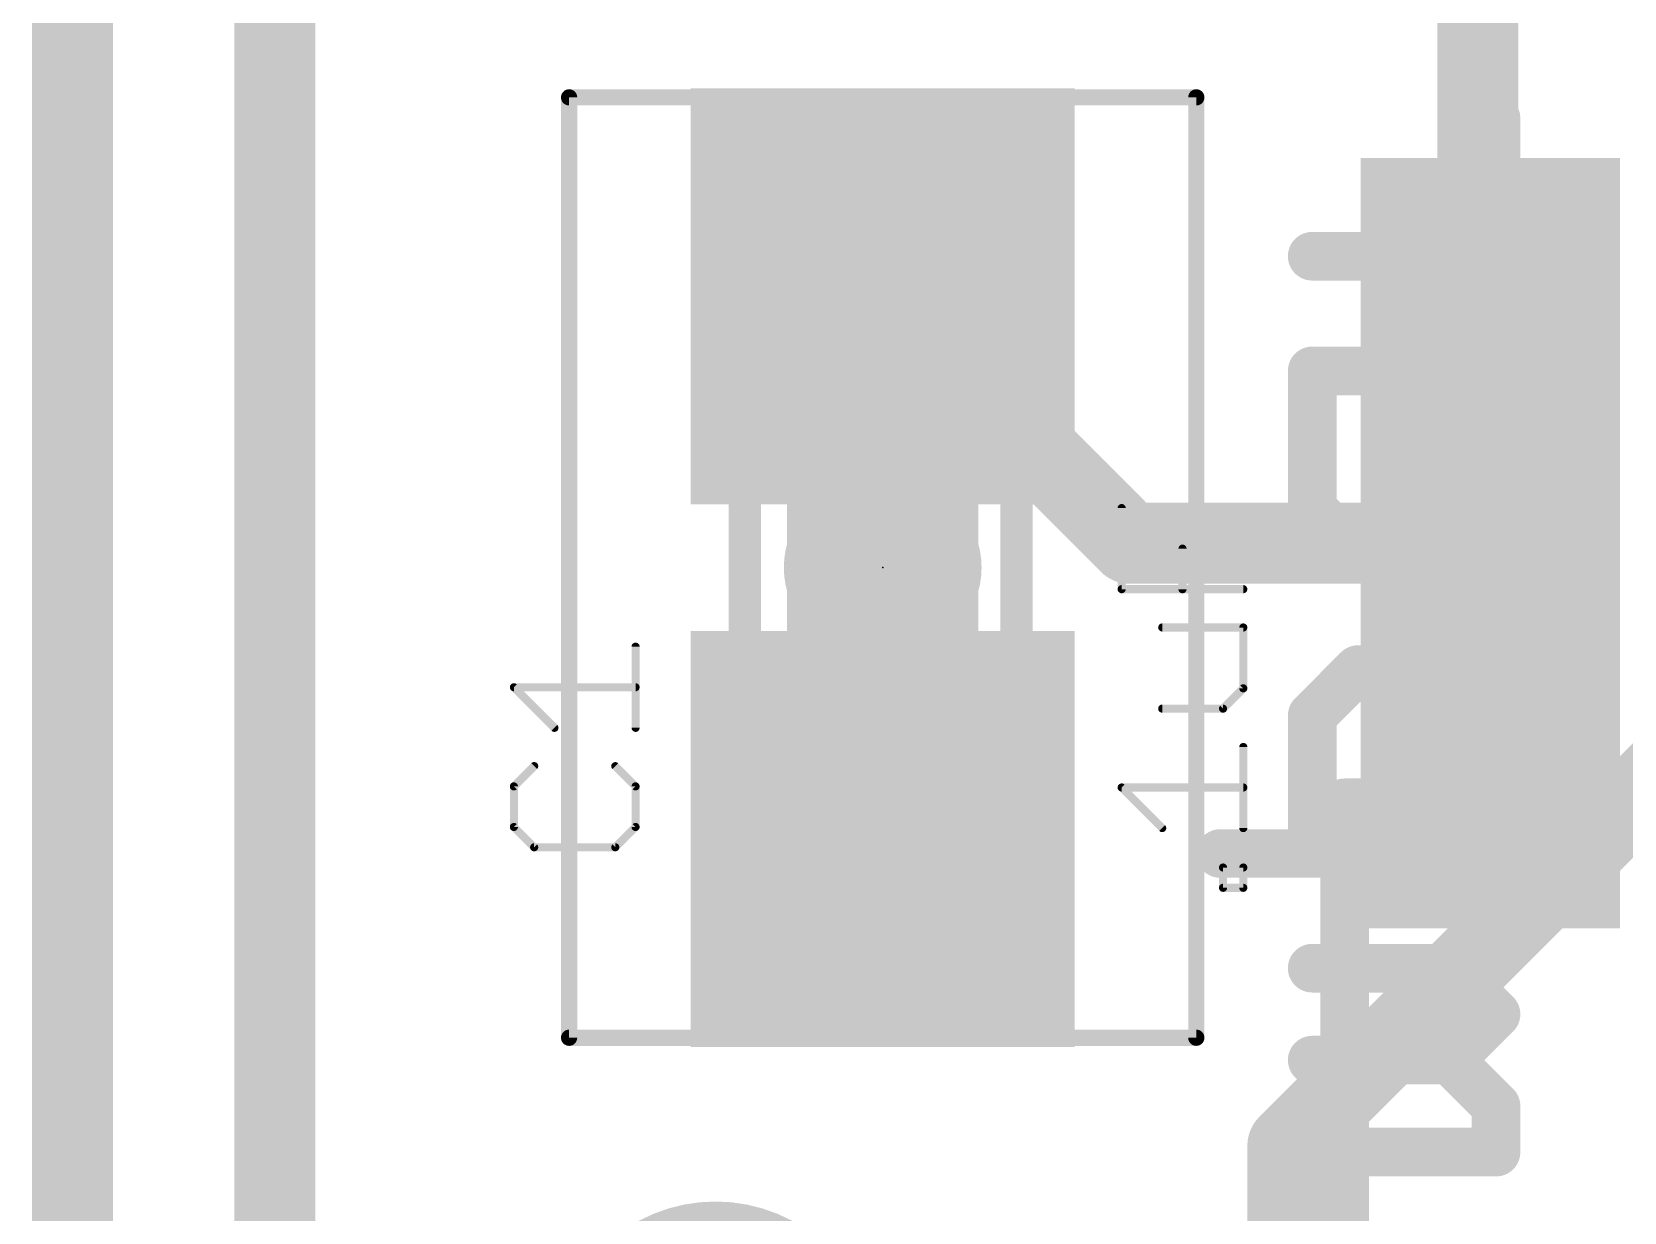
# Model space of a CAD drawing. Extents: x -0.1 to 15.4, y -0.1 to 24.3.
# Drawn here: x -0.127 to 4.864, y 13.221 to 16.918 of the extents above; entities that cross this region are included whole.
import ezdxf

# ---------------------------------------------------------------- set-up
doc = ezdxf.new("R2010")
doc.units = 0
for name, color, linetype in [('1', 12, 'CONTINUOUS'), ('16', 132, 'CONTINUOUS'), ('18', 110, 'CONTINUOUS'), ('20', 53, 'CONTINUOUS'), ('21', 41, 'CONTINUOUS'), ('22', 40, 'CONTINUOUS'), ('23', 53, 'CONTINUOUS'), ('25', 253, 'CONTINUOUS'), ('27', 253, 'CONTINUOUS'), ('29', 253, 'CONTINUOUS'), ('31', 253, 'CONTINUOUS'), ('35', 253, 'CONTINUOUS'), ('39', 12, 'CONTINUOUS'), ('51', 53, 'CONTINUOUS')]:
    doc.layers.add(name, color=color, linetype=linetype)

# ---------------------------------------------------------------- blocks, each defined once
blk = doc.blocks.new('RECT')
blk.add_solid([(-0.5, -0.5), (0.5, -0.5), (-0.5, 0.5), (0.5, 0.5)])
blk = doc.blocks.new('ROUNDV')
at = {"const_width": 0.5}
blk.add_lwpolyline([(0, -0.25, 1), (0, 0.25, 1), (0, -0.25)], format="xyb", dxfattribs=at)

msp = doc.modelspace()

# ---------------------------------------------------------------- linework, layer by layer
at = {"layer": '1', "const_width": 0.254}
for points in [[(0, 0), (0, 24.13)], [(4.405, 21.473), (4.405, 15.3562)], [(0.635, 8.524), (0.635, 18.288)], [(2.54, 16.09), (2.54, 16.29)], [(3.3138, 15.3162), (2.54, 16.09)], [(4.405, 15.3562), (4.445, 15.3162)], [(4.445, 15.3162), (3.3138, 15.3162)]]:
    msp.add_lwpolyline(points, dxfattribs=at)
at = {"layer": '1', "const_width": 0.127}
for points in [[(2.6035, 16.29, 1), (2.4765, 16.29)], [(2.5849, 16.1349, 1), (2.4951, 16.0451)], [(2.4765, 16.09, 1), (2.6035, 16.09)], [(4.4499, 15.4011, 1), (4.3601, 15.3113)], [(3.3138, 15.3797, 1), (3.3138, 15.2527)], [(3.2689, 15.2713, 1), (3.3587, 15.3611)], [(4.4001, 15.2713, 1), (4.4899, 15.3611)], [(4.445, 15.2527, 1), (4.445, 15.3797)], [(4.3415, 15.3562, 1), (4.4685, 15.3562)]]:
    msp.add_lwpolyline(points, format="xyb", dxfattribs=at)
at = {"layer": '16', "const_width": 0.254}
for points in [[(0, 0), (0, 24.13)], [(3.81, 13.429), (8, 17.619)], [(3.81, 1.27), (3.81, 13.429)]]:
    msp.add_lwpolyline(points, dxfattribs=at)
at = {"layer": '16', "const_width": 0.127}
for points in [[(3.8735, 13.429, 1), (3.7465, 13.429)], [(3.7651, 13.4739, 1), (3.8549, 13.3841)]]:
    msp.add_lwpolyline(points, format="xyb", dxfattribs=at)
at = {"layer": '20', "const_width": 0.2032}
msp.add_lwpolyline([(0, 0), (0, 24.13)], dxfattribs=at)
at = {"layer": '21'}
for points, const_width in [([(2.5095, 15.24), (2.5705, 15.24)], 0.5588), ([(3.988, 14.503), (3.988, 10.897)], 0.1524)]:
    msp.add_lwpolyline(points, dxfattribs=dict(at, const_width=const_width))
for points, const_width in [([(2.5095, 15.3797, 1), (2.5095, 15.1003)], 0.2794), ([(2.5705, 15.1003, 1), (2.5705, 15.3797)], 0.2794), ([(4.0261, 14.503, 1), (3.9499, 14.503)], 0.0762)]:
    msp.add_lwpolyline(points, format="xyb", dxfattribs=dict(at, const_width=const_width))
at = {"layer": '22', "const_width": 0.1524}
for points in [[(4.4624, 16.5034), (4.4624, 16.6474)], [(4.1743, 16.2153), (4.4624, 16.5034)], [(3.8862, 16.2153), (4.4624, 16.2153)], [(4.3184, 15.856), (3.8862, 15.856)], [(3.8862, 15.856), (3.8862, 15.4238)], [(4.1743, 15.4238), (4.1743, 15.856)], [(4.4624, 15.7119), (4.3184, 15.856)], [(4.4624, 15.4238), (4.4624, 15.7119)], [(3.8862, 15.4238), (4.0303, 15.2798)], [(4.0303, 15.2798), (4.1743, 15.4238)], [(4.0303, 14.9205), (3.8862, 14.7764)], [(4.3184, 14.9205), (4.0303, 14.9205)], [(4.4624, 14.7764), (4.3184, 14.9205)], [(3.8862, 14.7764), (3.8862, 14.3442)], [(4.4624, 14.3442), (4.4624, 14.7764)], [(3.5981, 14.3442), (4.4624, 14.3442)], [(4.3184, 13.9849), (3.8862, 13.9849)], [(4.4624, 13.8409), (4.3184, 13.9849)], [(4.3184, 13.6968), (4.4624, 13.8409)], [(4.3184, 13.6968), (3.8862, 13.6968)], [(4.4624, 13.5528), (4.3184, 13.6968)], [(4.4624, 13.4087), (4.4624, 13.5528)], [(3.8862, 13.4087), (4.4624, 13.4087)]]:
    msp.add_lwpolyline(points, dxfattribs=at)
at = {"layer": '22', "const_width": 0.0762}
for points in [[(4.5005, 16.6474, 1), (4.4243, 16.6474)], [(4.4894, 16.4764, 1), (4.4355, 16.5303)], [(4.4243, 16.5034, 1), (4.5005, 16.5034)], [(3.8862, 16.2534, 1), (3.8862, 16.1772)], [(4.1474, 16.2422, 1), (4.2013, 16.1883)], [(4.4624, 16.1772, 1), (4.4624, 16.2534)], [(3.8862, 15.8941, 1), (3.8862, 15.8179)], [(3.9243, 15.856, 1), (3.8481, 15.856)], [(4.2124, 15.856, 1), (4.1362, 15.856)], [(4.3453, 15.8829, 1), (4.2914, 15.829)], [(4.3184, 15.8179, 1), (4.3184, 15.8941)], [(4.5005, 15.7119, 1), (4.4243, 15.7119)], [(4.4355, 15.685, 1), (4.4894, 15.7389)], [(3.9131, 15.4508, 1), (3.8593, 15.3969)], [(4.2013, 15.3969, 1), (4.1474, 15.4508)], [(3.8481, 15.4238, 1), (3.9243, 15.4238)], [(4.1362, 15.4238, 1), (4.2124, 15.4238)], [(4.4243, 15.4238, 1), (4.5005, 15.4238)], [(4.0033, 15.3067, 1), (4.0572, 15.2528)], [(4.0033, 15.2528, 1), (4.0572, 15.3067)], [(4.0303, 14.9586, 1), (4.0303, 14.8824)], [(4.0572, 14.8935, 1), (4.0033, 14.9474)], [(4.3453, 14.9474, 1), (4.2914, 14.8935)], [(4.3184, 14.8824, 1), (4.3184, 14.9586)], [(3.9243, 14.7764, 1), (3.8481, 14.7764)], [(3.8593, 14.8033, 1), (3.9131, 14.7495)], [(4.5005, 14.7764, 1), (4.4243, 14.7764)], [(4.4355, 14.7495, 1), (4.4894, 14.8033)], [(3.5981, 14.3823, 1), (3.5981, 14.3061)], [(3.8481, 14.3442, 1), (3.9243, 14.3442)], [(4.4243, 14.3442, 1), (4.5005, 14.3442)], [(4.4624, 14.3061, 1), (4.4624, 14.3823)], [(3.8862, 14.023, 1), (3.8862, 13.9468)], [(4.3453, 14.0119, 1), (4.2914, 13.958)], [(4.3184, 13.9468, 1), (4.3184, 14.023)], [(4.4894, 13.8139, 1), (4.4355, 13.8678)], [(4.4355, 13.8139, 1), (4.4894, 13.8678)], [(3.8862, 13.7349, 1), (3.8862, 13.6587)], [(4.3453, 13.7238, 1), (4.2914, 13.6699)], [(4.2914, 13.7238, 1), (4.3453, 13.6699)], [(4.3184, 13.6587, 1), (4.3184, 13.7349)], [(4.5005, 13.5528, 1), (4.4243, 13.5528)], [(4.4355, 13.5258, 1), (4.4894, 13.5797)], [(3.8862, 13.4468, 1), (3.8862, 13.3706)], [(4.4624, 13.3706, 1), (4.4624, 13.4468)], [(4.4243, 13.4087, 1), (4.5005, 13.4087)]]:
    msp.add_lwpolyline(points, format="xyb", dxfattribs=at)
at = {"layer": '23'}
msp.add_point((2.54, 15.24), dxfattribs=at)
at = {"layer": '25', "const_width": 0.0254}
for points in [[(1.7653, 14.7379), (1.7653, 14.9921)], [(1.5111, 14.7379), (1.384, 14.865)], [(1.384, 14.865), (1.7653, 14.865)], [(1.4475, 14.6179), (1.384, 14.5544)], [(1.7653, 14.5544), (1.7017, 14.6179)], [(1.384, 14.5544), (1.384, 14.4273)], [(1.7653, 14.4273), (1.7653, 14.5544)], [(1.384, 14.4273), (1.4475, 14.3637)], [(1.7017, 14.3637), (1.7653, 14.4273)], [(1.4475, 14.3637), (1.7017, 14.3637)]]:
    msp.add_lwpolyline(points, dxfattribs=at)
at = {"layer": '25', "const_width": 0.0127}
for points in [[(1.7717, 14.9921, 1), (1.759, 14.9921)], [(1.3885, 14.8695, 1), (1.3795, 14.8605)], [(1.384, 14.8714, 1), (1.384, 14.8587)], [(1.7653, 14.8587, 1), (1.7653, 14.8714)], [(1.5066, 14.7334, 1), (1.5156, 14.7424)], [(1.759, 14.7379, 1), (1.7717, 14.7379)], [(1.452, 14.6134, 1), (1.443, 14.6224)], [(1.7062, 14.6224, 1), (1.6973, 14.6134)], [(1.3903, 14.5544, 1), (1.3776, 14.5544)], [(1.3795, 14.5589, 1), (1.3885, 14.5499)], [(1.7717, 14.5544, 1), (1.759, 14.5544)], [(1.7608, 14.5499, 1), (1.7698, 14.5589)], [(1.3776, 14.4273, 1), (1.3903, 14.4273)], [(1.3885, 14.4317, 1), (1.3795, 14.4228)], [(1.759, 14.4273, 1), (1.7717, 14.4273)], [(1.7698, 14.4228, 1), (1.7608, 14.4317)], [(1.4475, 14.3701, 1), (1.4475, 14.3574)], [(1.443, 14.3592, 1), (1.452, 14.3682)], [(1.6973, 14.3682, 1), (1.7062, 14.3592)], [(1.7017, 14.3574, 1), (1.7017, 14.3701)]]:
    msp.add_lwpolyline(points, format="xyb", dxfattribs=at)
at = {"layer": '27', "const_width": 0.0127}
for points in [[(3.2953, 15.4264, 1), (3.2826, 15.4264)], [(3.486, 15.2993, 1), (3.4733, 15.2993)], [(3.2826, 15.1722, 1), (3.2953, 15.1722)], [(3.289, 15.1786, 1), (3.289, 15.1659)], [(3.4733, 15.1722, 1), (3.486, 15.1722)], [(3.6703, 15.1659, 1), (3.6703, 15.1786)], [(3.4161, 15.0586, 1), (3.4161, 15.0459)], [(3.6766, 15.0522, 1), (3.664, 15.0522)], [(3.6703, 15.0459, 1), (3.6703, 15.0586)], [(3.6748, 14.8571, 1), (3.6658, 14.8661)], [(3.664, 14.8616, 1), (3.6766, 14.8616)], [(3.4161, 14.8044, 1), (3.4161, 14.7917)], [(3.6023, 14.8025, 1), (3.6112, 14.7935)], [(3.6067, 14.7917, 1), (3.6067, 14.8044)], [(3.6766, 14.678, 1), (3.664, 14.678)], [(3.2935, 14.5554, 1), (3.2845, 14.5464)], [(3.289, 14.5573, 1), (3.289, 14.5446)], [(3.6703, 14.5446, 1), (3.6703, 14.5573)], [(3.4116, 14.4193, 1), (3.4206, 14.4283)], [(3.664, 14.4238, 1), (3.6766, 14.4238)], [(3.6131, 14.3003, 1), (3.6004, 14.3003)], [(3.6067, 14.3066, 1), (3.6067, 14.2939)], [(3.6766, 14.3003, 1), (3.664, 14.3003)], [(3.6703, 14.2939, 1), (3.6703, 14.3066)], [(3.6067, 14.2431, 1), (3.6067, 14.2304)], [(3.6004, 14.2367, 1), (3.6131, 14.2367)], [(3.664, 14.2367, 1), (3.6766, 14.2367)], [(3.6703, 14.2304, 1), (3.6703, 14.2431)]]:
    msp.add_lwpolyline(points, format="xyb", dxfattribs=at)
at = {"layer": '27', "const_width": 0.0254}
for points in [[(3.289, 15.1722), (3.289, 15.4264)], [(3.4796, 15.1722), (3.4796, 15.2993)], [(3.6703, 15.1722), (3.289, 15.1722)], [(3.6703, 15.0522), (3.4161, 15.0522)], [(3.6703, 14.8616), (3.6703, 15.0522)], [(3.6067, 14.798), (3.6703, 14.8616)], [(3.4161, 14.798), (3.6067, 14.798)], [(3.6703, 14.4238), (3.6703, 14.678)], [(3.4161, 14.4238), (3.289, 14.5509)], [(3.289, 14.5509), (3.6703, 14.5509)], [(3.6067, 14.2367), (3.6067, 14.3003)], [(3.6067, 14.3003), (3.6703, 14.3003)], [(3.6703, 14.3003), (3.6703, 14.2367)], [(3.6703, 14.2367), (3.6067, 14.2367)]]:
    msp.add_lwpolyline(points, dxfattribs=at)
at = {"layer": '39', "const_width": 0.0508}
for points in [[(1.557, 13.767), (1.557, 16.713)], [(1.557, 16.713), (3.523, 16.713)], [(3.523, 16.713), (3.523, 13.767)], [(3.523, 13.767), (1.557, 13.767)]]:
    msp.add_lwpolyline(points, dxfattribs=at)
at = {"layer": '39', "const_width": 0.0254}
for points in [[(1.5697, 16.713, 1), (1.5443, 16.713)], [(1.557, 16.7257, 1), (1.557, 16.7003)], [(3.5357, 16.713, 1), (3.5103, 16.713)], [(3.523, 16.7003, 1), (3.523, 16.7257)], [(1.557, 13.7797, 1), (1.557, 13.7543)], [(1.5443, 13.767, 1), (1.5697, 13.767)], [(3.5103, 13.767, 1), (3.5357, 13.767)], [(3.523, 13.7543, 1), (3.523, 13.7797)]]:
    msp.add_lwpolyline(points, format="xyb", dxfattribs=at)
at = {"layer": '51'}
for points, const_width in [([(2.108, 14.884), (2.108, 15.596)], 0.1016), ([(2.959, 14.884), (2.959, 15.596)], 0.1016), ([(8.712, 14.503), (3.988, 14.503)], 0.1524)]:
    msp.add_lwpolyline(points, dxfattribs=dict(at, const_width=const_width))
for points, const_width in [([(2.1334, 15.596, 1), (2.0826, 15.596)], 0.0508), ([(2.9844, 15.596, 1), (2.9336, 15.596)], 0.0508), ([(2.0826, 14.884, 1), (2.1334, 14.884)], 0.0508), ([(2.9336, 14.884, 1), (2.9844, 14.884)], 0.0508), ([(3.988, 14.5411, 1), (3.988, 14.4649)], 0.0762)]:
    msp.add_lwpolyline(points, format="xyb", dxfattribs=dict(at, const_width=const_width))

# ---------------------------------------------------------------- block references
at = {"layer": '1', "xscale": 1.1, "rotation": 90}
for p in [(2.54, 16.09), (2.54, 14.39)]:
    msp.add_blockref('RECT', p, dxfattribs=at)
at = {"layer": '1', "xscale": 0.6096, "yscale": 2.2098}
msp.add_blockref('RECT', (4.445, 15.3162), dxfattribs=at)
at = {"layer": '18', "xscale": 1.016, "yscale": 1.016}
msp.add_blockref('ROUNDV', (2.016, 12.746), dxfattribs=at)
msp.add_blockref('ROUNDV', (2.016, 12.746), dxfattribs=at)
at = {"layer": '29', "xscale": 1.3032, "yscale": 1.2032, "rotation": 90}
for p in [(2.54, 16.09), (2.54, 14.39)]:
    msp.add_blockref('RECT', p, dxfattribs=at)
at = {"layer": '29', "xscale": 0.8128, "yscale": 2.413}
msp.add_blockref('RECT', (4.445, 15.3162), dxfattribs=at)
at = {"layer": '31', "xscale": 1.1, "rotation": 90}
for p in [(2.54, 16.09), (2.54, 14.39)]:
    msp.add_blockref('RECT', p, dxfattribs=at)
at = {"layer": '31', "xscale": 0.6096, "yscale": 2.2098}
msp.add_blockref('RECT', (4.445, 15.3162), dxfattribs=at)
at = {"layer": '35', "xscale": 0.3998, "yscale": 0.6, "rotation": 90}
msp.add_blockref('RECT', (2.54, 15.24), dxfattribs=at)
at = {"layer": '51', "xscale": 0.5001, "yscale": 0.95, "rotation": 90}
for p in [(2.5349, 15.8203), (2.5349, 14.6519)]:
    msp.add_blockref('RECT', p, dxfattribs=at)
at = {"layer": '51', "xscale": 0.3556, "yscale": 1.016}
msp.add_blockref('RECT', (4.445, 15.0622), dxfattribs=at)

doc.saveas('drawing.dxf')
